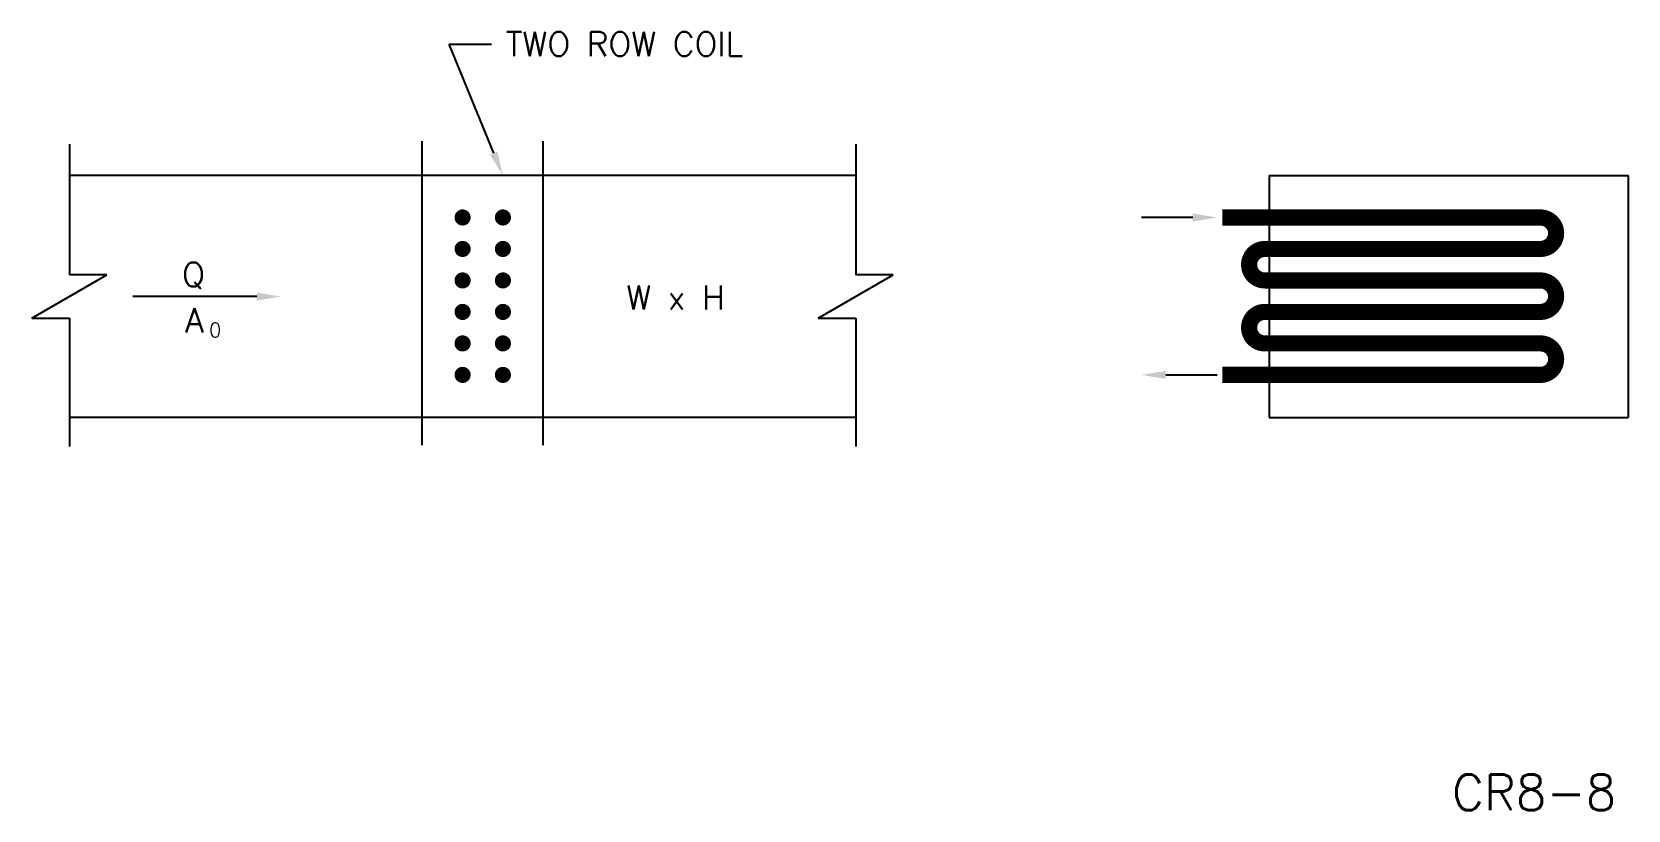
# Model space of a CAD drawing. Extents: x 1.02 to 10.91, y 1.86 to 6.69.
import ezdxf
from ezdxf.enums import TextEntityAlignment as Align

# ---------------------------------------------------------------- set-up
doc = ezdxf.new("R2010")
doc.units = 0
doc.header["$MEASUREMENT"] = 0
doc.layers.get('0').update_dxf_attribs({"linetype": 'CONTINUOUS'})
doc.layers.add('NUMBER', color=7, linetype='CONTINUOUS')
doc.styles.add('ROMANS', font='romans')

msp = doc.modelspace()

# ---------------------------------------------------------------- linework, layer by layer
for p, q in [((3.8817, 5.9361), (3.6053, 6.6131)), ((3.6053, 6.6131), (3.867, 6.6131)), ((1.2505, 5.9918), (1.2505, 5.1814)), ((3.4385, 4.1266), (3.4385, 6.011)), ((4.1885, 4.1266), (4.1885, 6.011)), ((6.1266, 5.9918), (6.1266, 5.1814)), ((6.1266, 5.7973), (1.2505, 5.7973)), ((8.6899, 5.7973), (8.6899, 4.2973)), ((8.6899, 5.7973), (10.9149, 5.7973)), ((10.9149, 5.7973), (10.9149, 4.2973)), ((8.2162, 5.5377), (7.898, 5.5377)), ((1.0182, 4.9131), (1.4829, 5.1814)), ((1.4829, 5.1814), (1.2505, 5.1814)), ((5.8942, 4.9131), (6.3589, 5.1814)), ((6.3589, 5.1814), (6.1266, 5.1814)), ((2.4117, 5.0473), (1.6448, 5.0473)), ((1.0182, 4.9131), (1.2505, 4.9131)), ((1.2505, 4.9131), (1.2505, 4.1178)), ((5.8942, 4.9131), (6.1266, 4.9131)), ((6.1266, 4.9131), (6.1266, 4.1178)), ((8.048, 4.5617), (8.3662, 4.5617)), ((6.1266, 4.2973), (1.2505, 4.2973)), ((8.6899, 4.2973), (10.9149, 4.2973))]:
    msp.add_line(p, q)
at = {"const_width": 0.05}
for points in [[(3.6635, 5.5377, 1), (3.7135, 5.5377, 1)], [(3.9135, 5.5377, 1), (3.9635, 5.5377, 1)], [(3.6635, 5.3425, 1), (3.7135, 5.3425, 1)], [(3.9135, 5.3425, 1), (3.9635, 5.3425, 1)], [(3.6635, 5.1473, 1), (3.7135, 5.1473, 1)], [(3.9135, 5.1473, 1), (3.9635, 5.1473, 1)], [(3.6635, 4.9521, 1), (3.7135, 4.9521, 1)], [(3.9135, 4.9521, 1), (3.9635, 4.9521, 1)], [(3.6635, 4.7569, 1), (3.7135, 4.7569, 1)], [(3.9135, 4.7569, 1), (3.9635, 4.7569, 1)], [(3.6635, 4.5617, 1), (3.7135, 4.5617, 1)], [(3.9135, 4.5617, 1), (3.9635, 4.5617, 1)]]:
    msp.add_lwpolyline(points, format="xyb", close=True, dxfattribs=at)
at = {"const_width": 0.1}
msp.add_lwpolyline([(8.3995, 4.5617), (10.3712, 4.5617, 1), (10.3712, 4.7569), (8.6627, 4.7569, -1), (8.6627, 4.9521), (10.3712, 4.9521, 1), (10.3712, 5.1473), (8.6627, 5.1473, -1), (8.6627, 5.3425), (10.3712, 5.3425, 1), (10.3712, 5.5377), (8.3995, 5.5377)], format="xyb", dxfattribs=at)
for points in [[(3.9049, 5.9456), (3.8586, 5.9267), (3.9384, 5.7973)], [(8.2162, 5.5627), (8.2162, 5.5127), (8.3662, 5.5377)], [(2.4117, 5.0723), (2.4117, 5.0223), (2.5617, 5.0473)], [(8.048, 4.5867), (8.048, 4.5367), (7.898, 4.5617)]]:
    msp.add_solid(points)

# ---------------------------------------------------------------- texts
at = {"style": 'ROMANS'}
msp.add_text('TWO ROW COIL', height=0.15, rotation=360, dxfattribs=at).set_placement((3.957, 6.6131), align=Align.MIDDLE_LEFT)
for s, height, p in [('Q', 0.15, (1.9488, 5.1089)), ('W x H', 0.15, (4.7039, 4.9664)), ('A', 0.15, (1.9691, 4.8254)), ('0', 0.09, (2.1161, 4.7949))]:
    msp.add_text(s, height=height, dxfattribs=at).set_placement(p)
at = {"layer": 'NUMBER', "style": 'ROMANS'}
msp.add_text('CR8-8', height=0.22, dxfattribs=at).set_placement((9.8231, 1.8636))

doc.saveas('drawing.dxf')
